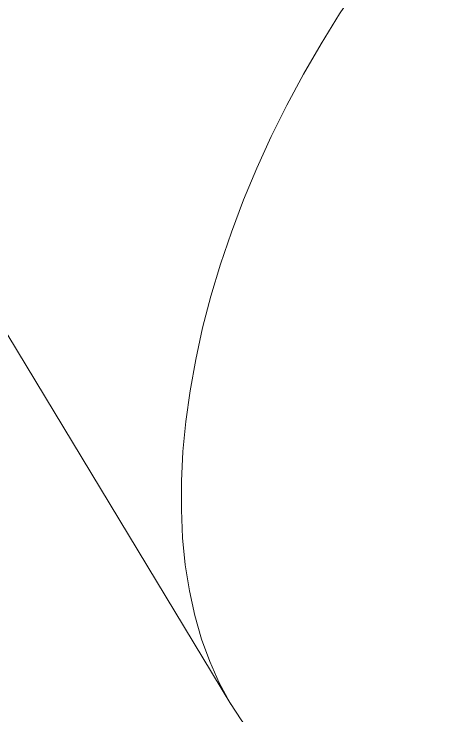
# Model space of a CAD drawing. Extents: x 11 to 120, y 2 to 94.
# Drawn here: x 25.449 to 28.444, y 66.65 to 71.595 of the extents above; entities that cross this region are included whole.
import ezdxf

# ---------------------------------------------------------------- set-up
doc = ezdxf.new("R2010")
doc.units = 0
doc.header["$MEASUREMENT"] = 0
doc.linetypes.add('SLD-Solid', pattern=[0])
doc.layers.add('OBJECT', color=7, linetype='CONTINUOUS')

msp = doc.modelspace()

# ---------------------------------------------------------------- linework, layer by layer
at = {"layer": 'OBJECT', "color": 7, "linetype": 'SLD-Solid', "lineweight": 15}
msp.add_line((25.1372, 69.774), (26.9773, 66.7333), dxfattribs=at)
at = {"layer": 'OBJECT', "color": 7, "linetype": 'SLD-Solid', "lineweight": 15, "flags": 128}
msp.add_lwpolyline([(31.9559, 73.8138), (31.9019, 73.8435), (31.7718, 73.9037), (31.6353, 73.9515), (31.4929, 73.987), (31.345, 74.0098), (31.1921, 74.02), (31.0346, 74.0175), (30.8731, 74.0023), (30.7081, 73.9746), (30.54, 73.9343), (30.3695, 73.8815), (30.197, 73.8166), (30.0231, 73.7396), (29.8483, 73.6508), (29.6732, 73.5505), (29.4984, 73.439), (29.3243, 73.3166), (29.1516, 73.1838), (28.9808, 73.0409), (28.8124, 72.8885), (28.6469, 72.7269), (28.4849, 72.5567), (28.3268, 72.3784), (28.1733, 72.1927), (28.0247, 72), (27.8815, 71.8009), (27.7442, 71.5962), (27.6132, 71.3864), (27.489, 71.1723), (27.3718, 70.9544), (27.2621, 70.7335), (27.1603, 70.5103), (27.0666, 70.2854), (26.9813, 70.0596), (26.9047, 69.8335), (26.8371, 69.608), (26.7787, 69.3837), (26.7296, 69.1613), (26.6899, 68.9415), (26.66, 68.725), (26.6397, 68.5125), (26.6292, 68.3046), (26.6286, 68.102), (26.6377, 67.9054), (26.6567, 67.7154), (26.6853, 67.5325), (26.7237, 67.3573), (26.7715, 67.1904), (26.8287, 67.0324), (26.8951, 66.8836), (26.9704, 66.7446), (27.0546, 66.6159), (27.1471, 66.4977), (27.2479, 66.3906), (27.3566, 66.2947), (27.4727, 66.2105), (27.542, 66.1679)], dxfattribs=at)

doc.saveas('drawing.dxf')
